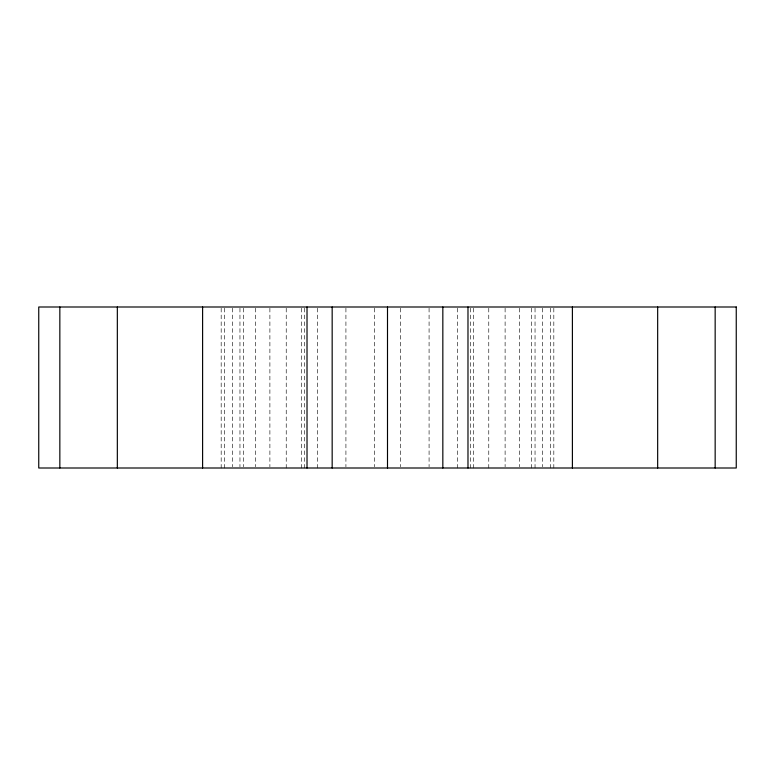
<?xml version="1.0" encoding="UTF-8"?>
<svg xmlns="http://www.w3.org/2000/svg" width="775" height="775" viewBox="0 0 775 775"><rect width="100%" height="100%" fill="white"/><g stroke="black" fill="none" stroke-linecap="round" stroke-linejoin="round"><path stroke-width="0.58" stroke-dasharray="3.88 2.91" d="M553.825 308.208L553.825 468.003M550.347 308.208L550.347 468.003M542.694 308.208L542.694 466.792M535.041 308.208L535.041 468.003M531.563 308.208L531.563 468.003M519.434 308.208L519.434 466.792M505.106 308.208L505.106 466.792M488.773 308.208L488.773 468.003M473.351 308.208L473.351 468.003M470.667 308.208L470.667 468.003M457.667 308.208L457.667 468.003M429.079 308.208L429.079 466.792M400.491 308.208L400.491 466.792M374.509 308.208L374.509 466.792M345.921 308.208L345.921 466.792M317.333 308.208L317.333 468.003M304.333 308.208L304.333 468.003M301.649 308.208L301.649 468.003M286.227 308.208L286.227 468.003M269.894 308.208L269.894 466.792M255.566 308.208L255.566 466.792M243.437 308.208L243.437 466.792M239.959 308.208L239.959 466.792M232.306 308.208L232.306 466.792M224.653 308.208L224.653 468.003M221.175 308.208L221.175 468.003"/><path stroke-width="1.16" d="M715.16 306.997L715.16 468.003M657.665 306.997L657.665 468.003M572.396 306.997L572.396 468.003M467.984 306.997L467.984 468.003M442.835 306.997L442.835 468.003M387.5 306.997L387.5 468.003M332.165 306.997L332.165 468.003M307.016 306.997L307.016 468.003M202.604 306.997L202.604 468.003M117.335 306.997L117.335 468.003M59.84 306.997L59.84 468.003M736.25 306.997L38.75 306.997L38.75 468.003L736.25 468.003L736.25 306.997"/></g></svg>
